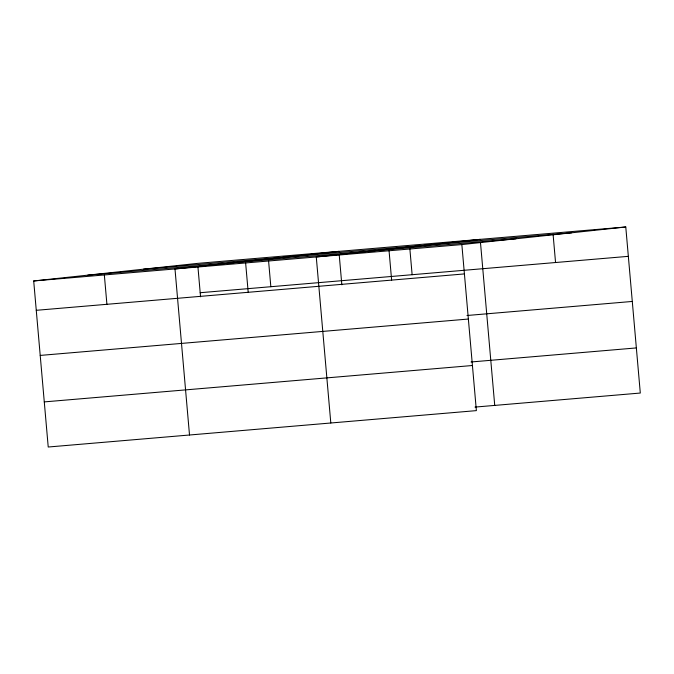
<?xml version="1.0" encoding="UTF-8"?>
<svg xmlns="http://www.w3.org/2000/svg" width="674" height="674" viewBox="0 0 674 674"><rect width="100%" height="100%" fill="white"/><g stroke="black" fill="none" stroke-linecap="round" stroke-linejoin="round"><path stroke-width="1.01" d="M625.775 226.986L461.85 244.578L476.375 410.626L48.225 447.014L33.7 280.957L197.625 263.374L625.775 226.986L640.3 393.043L474.993 407.088M338.912 251.368L174.987 268.951L189.512 435.008M480.2 239.363L316.274 256.946L330.808 422.994M143.528 269.179L571.678 232.791M87.797 275.161L515.939 238.773M33.7 280.957L461.85 244.578M200.195 292.718L628.337 256.339M36.27 310.31L464.411 273.922M466.981 315.499L632.288 301.447M40.213 355.417L468.363 319.038M471.042 361.98L636.357 347.927M44.282 401.898L472.423 365.51M553.076 234.223L555.553 262.523M480.478 242.505L494.733 405.411M409.834 248.504L412.126 274.714M389.058 250.762L391.628 280.106M339.191 254.511L341.844 284.816M268.547 260.518L270.838 286.72M245.631 262.953L248.201 292.297M197.903 266.516L200.549 296.821M104.344 274.958L106.913 304.303"/></g></svg>
